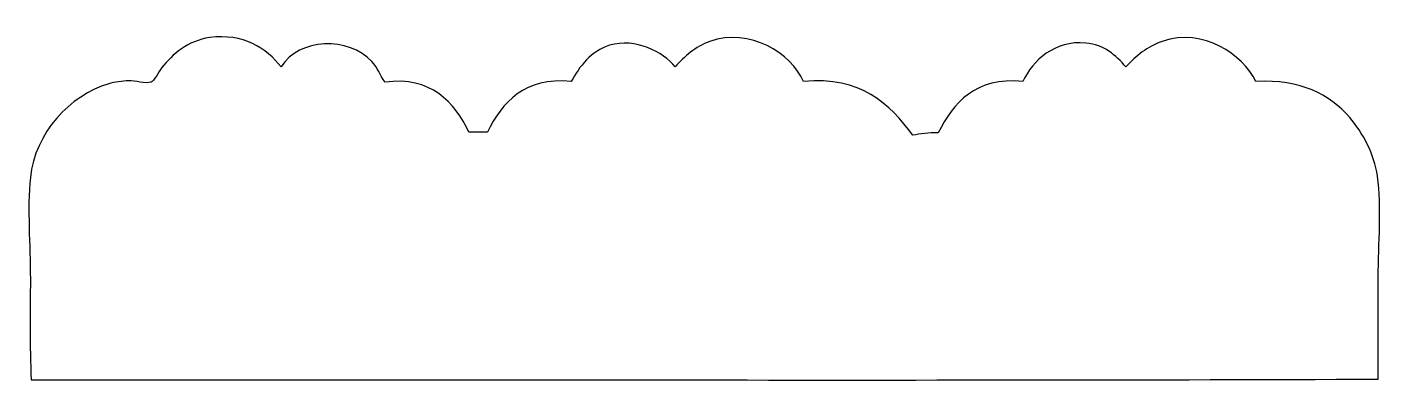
# Model space of a CAD drawing. Header units: centimetres. Extents: x -6.9 to 6.9, y -1.8 to 1.8.
import ezdxf

# ---------------------------------------------------------------- set-up
doc = ezdxf.new("R2010")
doc.units = ezdxf.units.CM
doc.header["$MEASUREMENT"] = 0
doc.layers.add('Layer 1', color=7, linetype='Continuous')

msp = doc.modelspace()

# ---------------------------------------------------------------- linework, layer by layer
at = {"layer": 'Layer 1'}
msp.add_open_spline([(-4.29398, 1.43697), (-4.11494, 1.73002), (-3.60747, 1.74497), (-3.37273, 1.49161), (-3.37273, 1.49161), (-3.31285, 1.42703), (-3.29259, 1.35501), (-3.23999, 1.28082), (-3.23999, 1.28082), (-2.78163, 1.34517), (-2.53011, 1.0773), (-2.38898, 0.77335), (-2.38898, 0.77335), (-2.32654, 0.77335), (-2.26407, 0.77335), (-2.2016, 0.77335), (-2.2016, 0.77335), (-2.05351, 1.07558), (-1.82232, 1.33604), (-1.35059, 1.28865), (-1.35059, 1.28865), (-1.26852, 1.43825), (-1.14728, 1.5994), (-0.96022, 1.6556), (-0.96022, 1.6556), (-0.70021, 1.73368), (-0.4147, 1.58927), (-0.29659, 1.437), (-0.29659, 1.437), (-0.20208, 1.54093), (-0.08887, 1.64338), (0.05472, 1.69465), (0.05472, 1.69465), (0.46207, 1.84004), (0.88149, 1.57516), (1.00722, 1.28867), (1.00722, 1.28867), (1.58298, 1.34354), (1.88767, 1.06076), (2.11585, 0.74215), (2.11585, 0.74215), (2.19562, 0.75609), (2.27259, 0.77282), (2.3735, 0.76557), (2.3735, 0.76557), (2.52516, 1.06939), (2.75233, 1.33911), (3.23231, 1.28868), (3.23231, 1.28868), (3.33328, 1.50156), (3.55314, 1.70807), (3.8725, 1.67905), (3.8725, 1.67905), (4.05938, 1.66206), (4.17571, 1.55419), (4.2785, 1.43704), (4.2785, 1.43704), (4.38269, 1.54766), (4.49588, 1.64357), (4.64545, 1.69469), (4.64545, 1.69469), (5.07236, 1.84055), (5.46016, 1.55883), (5.59795, 1.28871), (5.59795, 1.28871), (6.05504, 1.30993), (6.34376, 1.16094), (6.55045, 0.92176), (6.55045, 0.92176), (6.68227, 0.76923), (6.79974, 0.5528), (6.83152, 0.32841), (6.83152, 0.32841), (6.87668, 0.0093), (6.83933, -0.35017), (6.83933, -0.70214), (6.83933, -0.70214), (6.8393, -1.04261), (6.83933, -1.38672), (6.83933, -1.73272), (6.83933, -1.73272), (2.29802, -1.75092), (-2.27718, -1.73534), (-6.8314, -1.74053), (-6.8314, -1.74053), (-6.84574, -1.39062), (-6.83921, -1.05354), (-6.83921, -0.71778), (-6.83921, -0.71778), (-6.83921, -0.363), (-6.87228, -0.01015), (-6.83921, 0.3128), (-6.83921, 0.3128), (-6.79267, 0.76706), (-6.4372, 1.14732), (-6.04287, 1.2653), (-6.04287, 1.2653), (-5.98749, 1.28186), (-5.90616, 1.29298), (-5.83988, 1.29652), (-5.83988, 1.29652), (-5.77948, 1.29975), (-5.67078, 1.26263), (-5.61348, 1.28091), (-5.61348, 1.28091), (-5.58274, 1.29073), (-5.53895, 1.38484), (-5.50418, 1.42926), (-5.50418, 1.42926), (-5.39729, 1.56555), (-5.24155, 1.70361), (-5.02005, 1.73364), (-5.02005, 1.73364), (-4.6791, 1.77987), (-4.44238, 1.62667), (-4.29398, 1.43697)], degree=3, knots=[0, 0, 0, 0, 0.03333333, 0.03333333, 0.03333333, 0.03333333, 0.06666667, 0.06666667, 0.06666667, 0.06666667, 0.1, 0.1, 0.1, 0.1, 0.13333333, 0.13333333, 0.13333333, 0.13333333, 0.16666667, 0.16666667, 0.16666667, 0.16666667, 0.2, 0.2, 0.2, 0.2, 0.23333333, 0.23333333, 0.23333333, 0.23333333, 0.26666667, 0.26666667, 0.26666667, 0.26666667, 0.3, 0.3, 0.3, 0.3, 0.33333333, 0.33333333, 0.33333333, 0.33333333, 0.36666667, 0.36666667, 0.36666667, 0.36666667, 0.4, 0.4, 0.4, 0.4, 0.43333333, 0.43333333, 0.43333333, 0.43333333, 0.46666667, 0.46666667, 0.46666667, 0.46666667, 0.5, 0.5, 0.5, 0.5, 0.53333333, 0.53333333, 0.53333333, 0.53333333, 0.56666667, 0.56666667, 0.56666667, 0.56666667, 0.6, 0.6, 0.6, 0.6, 0.63333333, 0.63333333, 0.63333333, 0.63333333, 0.66666667, 0.66666667, 0.66666667, 0.66666667, 0.7, 0.7, 0.7, 0.7, 0.73333333, 0.73333333, 0.73333333, 0.73333333, 0.76666667, 0.76666667, 0.76666667, 0.76666667, 0.8, 0.8, 0.8, 0.8, 0.83333333, 0.83333333, 0.83333333, 0.83333333, 0.86666667, 0.86666667, 0.86666667, 0.86666667, 0.9, 0.9, 0.9, 0.9, 0.93333333, 0.93333333, 0.93333333, 0.93333333, 1, 1, 1, 1], dxfattribs=at)

doc.saveas('drawing.dxf')
